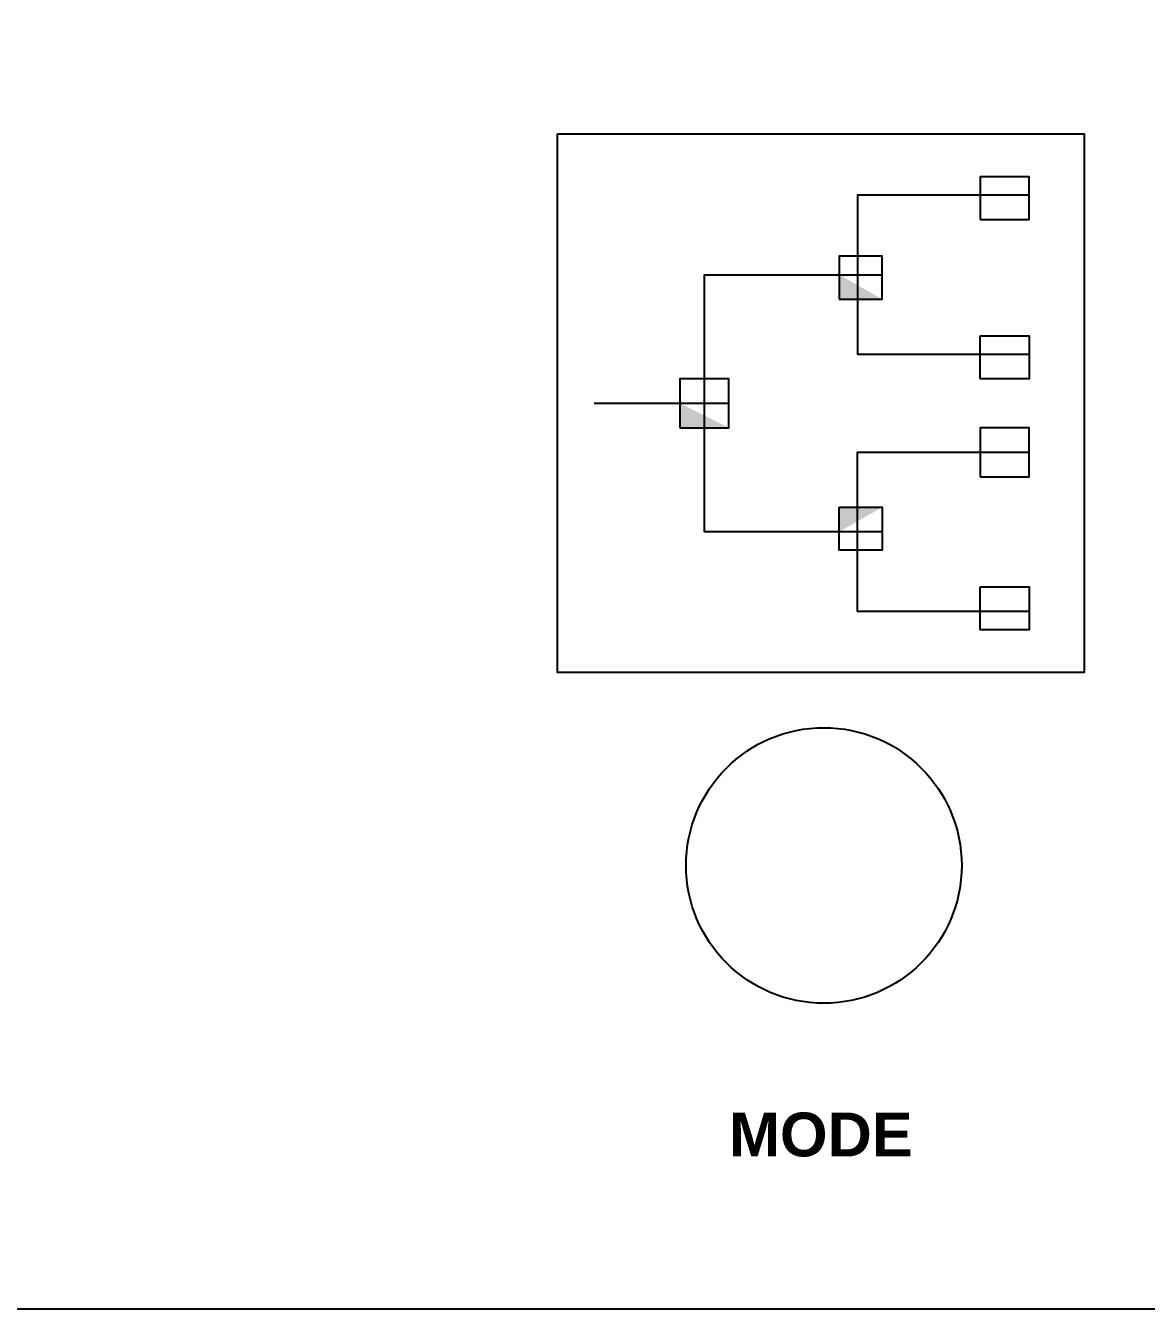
# Model space of a CAD drawing. Header units: millimetres. Extents: x -24 to 24, y -4.4 to 3.5.
# Drawn here: x 15.955 to 18.39, y -4.446 to -1.655 of the extents above; entities that cross this region are included whole.
import ezdxf

# ---------------------------------------------------------------- set-up
doc = ezdxf.new("R2010")
doc.units = ezdxf.units.MM
doc.styles.add('PDF Arial Bold', font='arialbd.ttf')

msp = doc.modelspace()

# ---------------------------------------------------------------- linework, layer by layer
for points in [[(21.9154, 0), (21.9154, -4.4456), (-21.9154, -4.4456), (-21.9154, 0)], [(17.1104, -1.8901), (18.2551, -1.8901), (18.2551, -3.0614), (17.1104, -3.0614)], [(18.0288, -2.0764), (18.1353, -2.0764), (18.1353, -1.9832), (18.0288, -1.9832)], [(17.7227, -2.2494), (17.8158, -2.2494), (17.8158, -2.1563), (17.7227, -2.1563)], [(18.0288, -2.3293), (18.1353, -2.3293), (18.1353, -2.4225), (18.0288, -2.4225)], [(17.3766, -2.529), (17.4831, -2.529), (17.4831, -2.4225), (17.3766, -2.4225)], [(18.0288, -2.6354), (18.1353, -2.6354), (18.1353, -2.529), (18.0288, -2.529)], [(17.7227, -2.702), (17.8158, -2.702), (17.8158, -2.7952), (17.7227, -2.7952)], [(18.0288, -2.875), (18.1353, -2.875), (18.1353, -2.9682), (18.0288, -2.9682)]]:
    msp.add_lwpolyline(points, close=True)
for points in [[(18.1353, -2.0232), (17.7626, -2.0232), (17.7626, -2.3692), (18.1353, -2.3692)], [(17.8158, -2.7552), (17.4298, -2.7552), (17.4298, -2.1962), (17.8158, -2.1962)], [(17.1903, -2.4757), (17.4831, -2.4757)], [(18.1353, -2.9283), (17.7626, -2.9283), (17.7626, -2.5822), (18.1353, -2.5822)]]:
    msp.add_lwpolyline(points)
msp.add_circle((17.6894, -3.4806), 0.2995)
for points in [[(17.7227, -2.1962), (17.7227, -2.2494), (17.8158, -2.2494)], [(17.3766, -2.4757), (17.3766, -2.529), (17.4831, -2.529)], [(17.7227, -2.702), (17.8158, -2.702), (17.7227, -2.7552)]]:
    msp.add_solid(points)

# ---------------------------------------------------------------- texts
at = {"insert": (17.4831, -4.1145), "char_height": 0.09528, "attachment_point": 7, "style": 'PDF Arial Bold'}
msp.add_mtext('MODE', dxfattribs=at)

doc.saveas('drawing.dxf')
